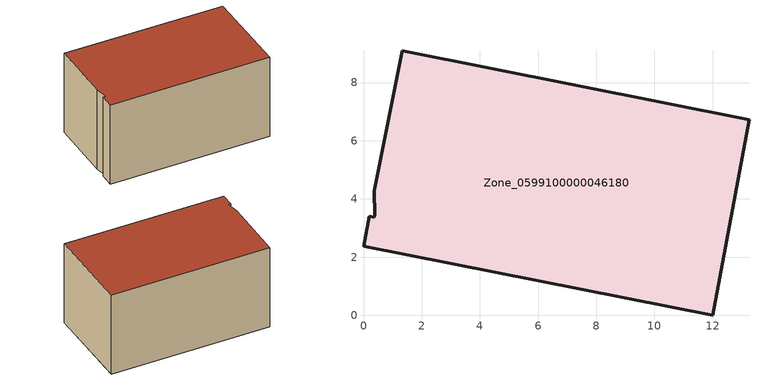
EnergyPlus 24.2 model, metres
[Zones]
Zone_0599100000046180
 floor ground (C_G): 0,2.37 0.2,3.4 0.38,3.37 0.39,3.44 0.38,4.28 1.33,9.09 13.25,6.73 12.01,0 z0
 wall outside (C_F): 1.33,9.09 0.38,4.28 0.39,3.44 0.38,3.37 0.2,3.4 0,2.37 12.01,0 13.25,6.73 1.33,9.09 z0:6.59
 roof outside (C_R): 0.39,3.44 0.38,3.37 0.2,3.4 0,2.37 12.01,0 13.25,6.73 1.33,9.09 0.38,4.28 z6.59
[BUILDING]
Pand.0599100000046180: North Axis=0; Terrain=City; Loads Convergence Tolerance Value=0.04; Temperature Convergence Tolerance Value=0.4; Solar Distribution=FullExterior; Maximum Number of Warmup Days=25; Minimum Number of Warmup Days=1
[Site:Location]
Rotterdam.The.Hague.AP_ZH_NLD Design_Conditions: Latitude=51.96; Longitude=4.45; Time Zone=1; Elevation=-4.5
[SITE:GROUNDTEMPERATURE:BUILDINGSURFACE]
18, 18, 18, 18, 18, 18, 18, 18, 18, 18, 18, 18
[MATERIAL] Thermal Absorptance=0.9; Solar Absorptance=0.7; Visible Absorptance=0.7
Name | Roughness | Thickness | Conductivity | Density | Specific Heat
G.D.1965 | MediumSmooth | 0.15 | 1 | 540 | 1210
F.D.1965 | Rough | 0.3 | 0.857143 | 1920 | 840
R.D.1965 | MediumRough | 0.2 | 0.08 | 1500 | 1000
[CONSTRUCTION]
C_G: G.D.1965
C_F: F.D.1965
C_R: R.D.1965
[ZONE]
Zone_0599100000046180: Type=1; Multiplier=1; Ceiling Height=Autocalculate; Volume=Autocalculate; Floor Area=autocalculate; Part of Total Floor Area=Yes
[ZONEINFILTRATION:DESIGNFLOWRATE]
Infil_Zone_0599100000046180: Zone or ZoneList or Space or SpaceList=Zone_0599100000046180; Schedule=AlwaysOn; Design Flow Rate Calculation Method=Flow/Area; Flow Rate per Floor Area=0.0042; Constant Term Coefficient=1; Temperature Term Coefficient=0; Velocity Term Coefficient=0; Velocity Squared Term Coefficient=0
[HVACTEMPLATE:ZONE:IDEALLOADSAIRSYSTEM]
Zone_0599100000046180: Maximum Heating Supply Air Temperature=50; Minimum Cooling Supply Air Temperature=13; Maximum Heating Supply Air Humidity Ratio=0.0156; Minimum Cooling Supply Air Humidity Ratio=0.0077; Heating Limit=NoLimit; Cooling Limit=NoLimit; Dehumidification Control Type=ConstantSensibleHeatRatio; Cooling Sensible Heat Ratio=0.7; Dehumidification Setpoint=60; Humidification Control Type=None; Humidification Setpoint=30; Outdoor Air Method=None; Outdoor Air Flow Rate per Person=0.00944; Outdoor Air Flow Rate per Zone Floor Area=0; Outdoor Air Flow Rate per Zone=0; Demand Controlled Ventilation Type=None; Outdoor Air Economizer Type=NoEconomizer; Heat Recovery Type=None; Sensible Heat Recovery Effectiveness=0.7; Latent Heat Recovery Effectiveness=0.65
[ZONECONTROL:THERMOSTAT]
ThermostatControl_Zone_0599100000046180: Zone or ZoneList=Zone_0599100000046180; Control Type Schedule=DualSetpointControlType; Control 1=Thermostat_Zone_0599100000046180; Temperature Difference Between Cutout And Setpoint=0
[THERMOSTATSETPOINT:DUALSETPOINT]
Thermostat_Zone_0599100000046180: Heating Setpoint Temperature Schedule=HeatingSetpoint_Zone_0599100000046180; Cooling Setpoint Temperature Schedule=CoolingSetpoint_Zone_0599100000046180
[SCHEDULE:COMPACT]
HeatingSetpoint_Zone_0599100000046180: Through: 12/31, For: AllDays, Until: 24:00, 21
CoolingSetpoint_Zone_0599100000046180: Through: 12/31, For: AllDays, Until: 24:00, 24
DualSetpointControlType: Through: 12/31, For: AllDays, Until: 24:00, 4
AlwaysOn: Through: 12/31, For: AllDays, Until: 24:00, 1
